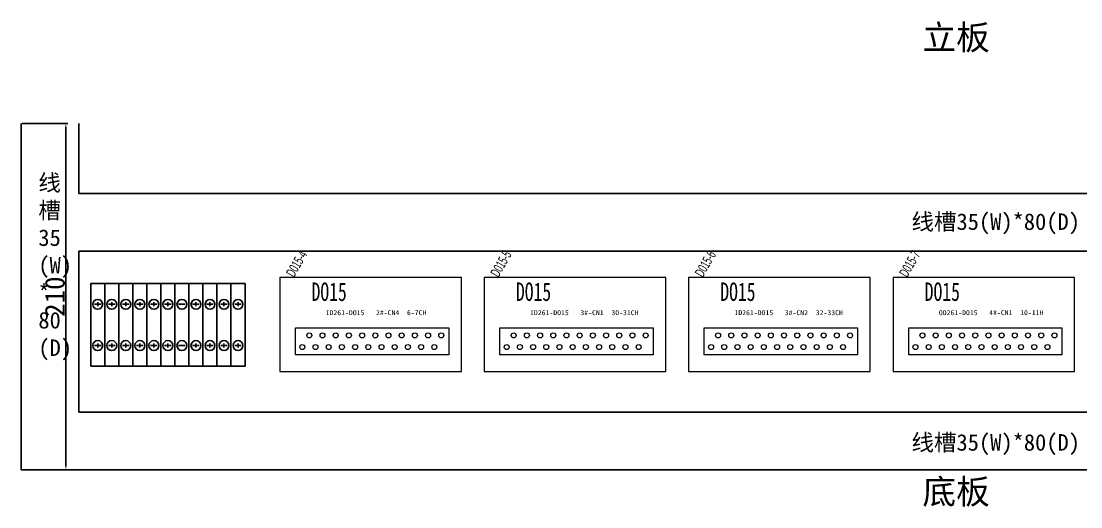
# Model space of a CAD drawing. Header units: millimetres. Extents: x -300 to 4617, y -106 to 3179.
# Drawn here: x 2011 to 2653, y 999 to 1293 of the extents above; entities that cross this region are included whole.
import ezdxf

# ---------------------------------------------------------------- set-up
doc = ezdxf.new("R2010")
doc.units = ezdxf.units.MM
doc.layers.add('细实线层', color=7, linetype='Continuous')
doc.styles.get("Standard").update_dxf_attribs({"font": ''})
doc.styles.add('宋', font='', dxfattribs={"width": 0.7})
doc.styles.add('样式 8', font='arial.ttf', dxfattribs={"width": 0.6, "height": 2.5})
doc.styles.get('Standard').set_extended_font_data('SimSun')
doc.styles.get('宋').set_extended_font_data('SimSun')
doc.dimstyles.new('ISO-25', dxfattribs={"dimtxt": 3, "dimasz": 2.5, "dimexe": 1.25, "dimexo": 0.625, "dimtad": 1, "dimtxsty": 'Standard', "dimcen": 2.5, "dimadec": 0, "dimazin": 0, "dimtfac": 1, "dimtmove": 0, "dimatfit": 3, "dimfxl": 1, "dimarcsym": 0})

# ---------------------------------------------------------------- blocks, each defined once
blk = doc.blocks.new('D015')
at = {"lineweight": 0}
for p, q in [((4907.11, 1796), (4797.11, 1796)), ((4907.11, 1739), (4907.11, 1796)), ((4797.11, 1739), (4907.11, 1739))]:
    blk.add_line(p, q, dxfattribs=at)
for centre in [(4814.94, 1760.94), (4822.94, 1760.94), (4830.94, 1760.94), (4838.94, 1760.94), (4846.94, 1760.94), (4854.94, 1760.94), (4862.94, 1760.94), (4870.94, 1760.94), (4878.94, 1760.94), (4886.94, 1760.94), (4894.94, 1760.94), (4810.7, 1753.88), (4818.7, 1753.88), (4826.7, 1753.88), (4834.7, 1753.88), (4842.7, 1753.88), (4850.7, 1753.88), (4858.7, 1753.88), (4866.7, 1753.88), (4874.7, 1753.88), (4882.7, 1753.88), (4890.7, 1753.88)]:
    blk.add_circle(centre, 1.5, dxfattribs=at)
at = {"layer": '细实线层', "lineweight": 0}
for p, q in [((4797.11, 1796), (4797.11, 1739)), ((4806.62, 1749.13), (4806.62, 1765.59)), ((4806.62, 1765.59), (4899.47, 1765.59)), ((4899.47, 1765.59), (4899.47, 1749.13)), ((4899.47, 1749.13), (4806.62, 1749.13))]:
    blk.add_line(p, q, dxfattribs=at)
at = {"lineweight": 0, "insert": (4816.32, 1793.01), "char_height": 11.2, "width": 74.3703, "attachment_point": 1, "style": '宋'}
blk.add_mtext('DO15', dxfattribs=at)
blk = doc.blocks.new('*D82')
at = {"color": 0, "lineweight": -2, "transparency": 16777216}
for p, q in [((2011.75, 1230.84), (2039.46, 1230.84)), ((2038.21, 1228.34), (2038.21, 1023.34)), ((2011.75, 1020.84), (2039.46, 1020.84))]:
    blk.add_line(p, q, dxfattribs=at)
at = {"color": 0, "transparency": 16777216}
for points in [[(2037.79, 1228.34), (2038.63, 1228.34), (2038.21, 1230.84)], [(2037.79, 1023.34), (2038.63, 1023.34), (2038.21, 1020.84)]]:
    blk.add_solid(points, dxfattribs=at)
at = {"layer": 'Defpoints', "color": 0, "transparency": 16777216}
for p in [(2011.13, 1230.84), (2011.13, 1020.84), (2038.21, 1020.84)]:
    blk.add_point(p, dxfattribs=at)
at = {"color": 0, "transparency": 16777216, "insert": (2031.59, 1125.84), "char_height": 3, "attachment_point": 5, "rotation": 90}
blk.add_mtext('{\\H4x;210}', dxfattribs=at)

msp = doc.modelspace()

# ---------------------------------------------------------------- linework, layer by layer
for p, q in [((2011.126, 1020.839), (2011.126, 1230.839)), ((2046.126, 1230.839), (2046.126, 1188.44)), ((2046.126, 1188.44), (3426.126, 1188.44)), ((3426.126, 1153.44), (2046.126, 1153.44)), ((2046.126, 1153.44), (2046.126, 1055.839)), ((2057.538, 1121.22), (2057.538, 1122.42)), ((2057.538, 1122.42), (2057.538, 1120.02)), ((2066.038, 1121.22), (2066.038, 1122.42)), ((2066.038, 1122.42), (2066.038, 1120.02)), ((2074.538, 1121.22), (2074.538, 1122.42)), ((2074.538, 1122.42), (2074.538, 1120.02)), ((2083.038, 1121.22), (2083.038, 1122.42)), ((2083.038, 1122.42), (2083.038, 1120.02)), ((2091.538, 1121.22), (2091.538, 1122.42)), ((2091.538, 1122.42), (2091.538, 1120.02)), ((2100.038, 1121.22), (2100.038, 1122.42)), ((2100.038, 1122.42), (2100.038, 1120.02)), ((2117.038, 1121.22), (2117.038, 1122.42)), ((2117.038, 1122.42), (2117.038, 1120.02)), ((2125.538, 1121.22), (2125.538, 1122.42)), ((2125.538, 1122.42), (2125.538, 1120.02)), ((2134.038, 1121.22), (2134.038, 1122.42)), ((2134.038, 1122.42), (2134.038, 1120.02)), ((2142.538, 1121.22), (2142.538, 1122.42)), ((2142.538, 1122.42), (2142.538, 1120.02)), ((2046.126, 1055.839), (3426.126, 1055.839)), ((3461.126, 1020.839), (2011.126, 1020.839))]:
    msp.add_line(p, q)
at = {"color": 0}
for p, q in [((2057.538, 1121.22), (2055.538, 1121.22)), ((2055.538, 1121.22), (2059.538, 1121.22)), ((2066.038, 1121.22), (2064.038, 1121.22)), ((2064.038, 1121.22), (2068.038, 1121.22)), ((2074.538, 1121.22), (2072.538, 1121.22)), ((2072.538, 1121.22), (2076.538, 1121.22)), ((2083.038, 1121.22), (2081.038, 1121.22)), ((2081.038, 1121.22), (2085.038, 1121.22)), ((2091.538, 1121.22), (2089.538, 1121.22)), ((2089.538, 1121.22), (2093.538, 1121.22)), ((2100.038, 1121.22), (2098.038, 1121.22)), ((2098.038, 1121.22), (2102.038, 1121.22)), ((2108.538, 1121.22), (2106.538, 1121.22)), ((2106.538, 1121.22), (2110.538, 1121.22)), ((2117.038, 1121.22), (2115.038, 1121.22)), ((2115.038, 1121.22), (2119.038, 1121.22)), ((2125.538, 1121.22), (2123.538, 1121.22)), ((2123.538, 1121.22), (2127.538, 1121.22)), ((2134.038, 1121.22), (2132.038, 1121.22)), ((2132.038, 1121.22), (2136.038, 1121.22)), ((2142.538, 1121.22), (2140.538, 1121.22)), ((2140.538, 1121.22), (2144.538, 1121.22)), ((2057.538, 1096.22), (2055.538, 1096.22)), ((2055.538, 1096.22), (2059.538, 1096.22)), ((2057.538, 1095.02), (2057.538, 1097.42)), ((2057.538, 1096.22), (2057.538, 1095.02)), ((2066.038, 1096.22), (2064.038, 1096.22)), ((2064.038, 1096.22), (2068.038, 1096.22)), ((2066.038, 1095.02), (2066.038, 1097.42)), ((2066.038, 1096.22), (2066.038, 1095.02)), ((2074.538, 1096.22), (2072.538, 1096.22)), ((2072.538, 1096.22), (2076.538, 1096.22)), ((2074.538, 1095.02), (2074.538, 1097.42)), ((2074.538, 1096.22), (2074.538, 1095.02)), ((2083.038, 1096.22), (2081.038, 1096.22)), ((2081.038, 1096.22), (2085.038, 1096.22)), ((2083.038, 1095.02), (2083.038, 1097.42)), ((2083.038, 1096.22), (2083.038, 1095.02)), ((2091.538, 1096.22), (2089.538, 1096.22)), ((2089.538, 1096.22), (2093.538, 1096.22)), ((2091.538, 1095.02), (2091.538, 1097.42)), ((2091.538, 1096.22), (2091.538, 1095.02)), ((2100.038, 1096.22), (2098.038, 1096.22)), ((2098.038, 1096.22), (2102.038, 1096.22)), ((2100.038, 1095.02), (2100.038, 1097.42)), ((2100.038, 1096.22), (2100.038, 1095.02)), ((2108.538, 1096.22), (2106.538, 1096.22)), ((2106.538, 1096.22), (2110.538, 1096.22)), ((2117.038, 1096.22), (2115.038, 1096.22)), ((2115.038, 1096.22), (2119.038, 1096.22)), ((2117.038, 1095.02), (2117.038, 1097.42)), ((2117.038, 1096.22), (2117.038, 1095.02)), ((2125.538, 1096.22), (2123.538, 1096.22)), ((2123.538, 1096.22), (2127.538, 1096.22)), ((2125.538, 1095.02), (2125.538, 1097.42)), ((2125.538, 1096.22), (2125.538, 1095.02)), ((2134.038, 1096.22), (2132.038, 1096.22)), ((2132.038, 1096.22), (2136.038, 1096.22)), ((2134.038, 1095.02), (2134.038, 1097.42)), ((2134.038, 1096.22), (2134.038, 1095.02)), ((2142.538, 1096.22), (2140.538, 1096.22)), ((2140.538, 1096.22), (2144.538, 1096.22)), ((2142.538, 1095.02), (2142.538, 1097.42)), ((2142.538, 1096.22), (2142.538, 1095.02))]:
    msp.add_line(p, q, dxfattribs=at)
at = {"linetype": 'Continuous'}
for points in [[(2053.288, 1083.72), (2061.788, 1083.72), (2061.788, 1133.72), (2053.288, 1133.72)], [(2061.788, 1083.72), (2070.288, 1083.72), (2070.288, 1133.72), (2061.788, 1133.72)], [(2070.288, 1083.72), (2078.788, 1083.72), (2078.788, 1133.72), (2070.288, 1133.72)], [(2078.788, 1083.72), (2087.288, 1083.72), (2087.288, 1133.72), (2078.788, 1133.72)], [(2087.288, 1083.72), (2095.788, 1083.72), (2095.788, 1133.72), (2087.288, 1133.72)], [(2095.788, 1083.72), (2104.288, 1083.72), (2104.288, 1133.72), (2095.788, 1133.72)], [(2104.288, 1083.72), (2112.788, 1083.72), (2112.788, 1133.72), (2104.288, 1133.72)], [(2112.788, 1083.72), (2121.288, 1083.72), (2121.288, 1133.72), (2112.788, 1133.72)], [(2121.288, 1083.72), (2129.788, 1083.72), (2129.788, 1133.72), (2121.288, 1133.72)], [(2129.788, 1083.72), (2138.288, 1083.72), (2138.288, 1133.72), (2129.788, 1133.72)], [(2138.288, 1083.72), (2146.788, 1083.72), (2146.788, 1133.72), (2138.288, 1133.72)]]:
    msp.add_lwpolyline(points, close=True, dxfattribs=at)
for centre in [(2057.538, 1121.22), (2066.038, 1121.22), (2074.538, 1121.22), (2083.038, 1121.22), (2091.538, 1121.22), (2100.038, 1121.22), (2108.538, 1121.22), (2117.038, 1121.22), (2125.538, 1121.22), (2134.038, 1121.22), (2142.538, 1121.22)]:
    msp.add_circle(centre, 3)
at = {"color": 0}
for centre in [(2057.538, 1096.22), (2066.038, 1096.22), (2074.538, 1096.22), (2083.038, 1096.22), (2091.538, 1096.22), (2100.038, 1096.22), (2108.538, 1096.22), (2117.038, 1096.22), (2125.538, 1096.22), (2134.038, 1096.22), (2142.538, 1096.22)]:
    msp.add_circle(centre, 3, dxfattribs=at)

# ---------------------------------------------------------------- block references
for p in [(-2629.194, -658.57), (-2505.314, -658.57), (-2381.434, -658.57), (-2257.553, -658.57)]:
    msp.add_blockref('D015', p)

# ---------------------------------------------------------------- texts
at = {"lineweight": 0, "style": '样式 8', "width": 0.6}
for s, p in [('D015-4', (2176.518, 1137.157)), ('D015-5', (2300.398, 1137.157)), ('D015-6', (2424.278, 1137.157)), ('D015-7', (2548.158, 1137.157))]:
    msp.add_text(s, height=6, rotation=60, dxfattribs=at).set_placement(p)
at = {"lineweight": 0, "attachment_point": 1}
for s, insert, char_height, width in [('立板', (2557.329, 1290.425), 15, 80.51664), ('线槽35\\P(W)\\P*\\P80\\P(D)', (2021.525, 1199.917), 10, 13.79767), ('线槽35(W)*80(D)', (2550.743, 1176.282), 10, 120.02374), ('线槽35(W)*80(D)', (2550.743, 1042.538), 10, 120.02374), ('底板', (2557.329, 1015.245), 15, 80.51664)]:
    msp.add_mtext(s, dxfattribs=dict(at, insert=insert, char_height=char_height, width=width))
at = {"color": 0, "lineweight": -2, "char_height": 3, "attachment_point": 1}
for s, insert, width in [('ID261-DO15   2#-CN4  6-7CH               ', (2195.684, 1117.634), 61.03402), ('ID261-DO15   3#-CN1  30-31CH               ', (2319.564, 1117.634), 68.42807), ('ID261-DO15   3#-CN2  32-33CH               ', (2443.444, 1117.634), 61.03402), ('OD261-DO15   4#-CN1  10-11H               ', (2567.324, 1117.634), 61.03402)]:
    msp.add_mtext(s, dxfattribs=dict(at, insert=insert, width=width))

# ---------------------------------------------------------------- dimensions: what is measured, and where the dimension line sits
dim = msp.add_linear_dim(base=(2038.211, 1020.839), p1=(2011.126, 1230.839), p2=(2011.126, 1020.839), angle=90, text='{\\H4x;<>}', dimstyle='ISO-25', override={"dimtxsty": 'Standard'})
dim.commit()
dim.dimension.update_dxf_attribs({"geometry": '*D82', "text_midpoint": (2031.586, 1125.839)})

doc.saveas('drawing.dxf')
